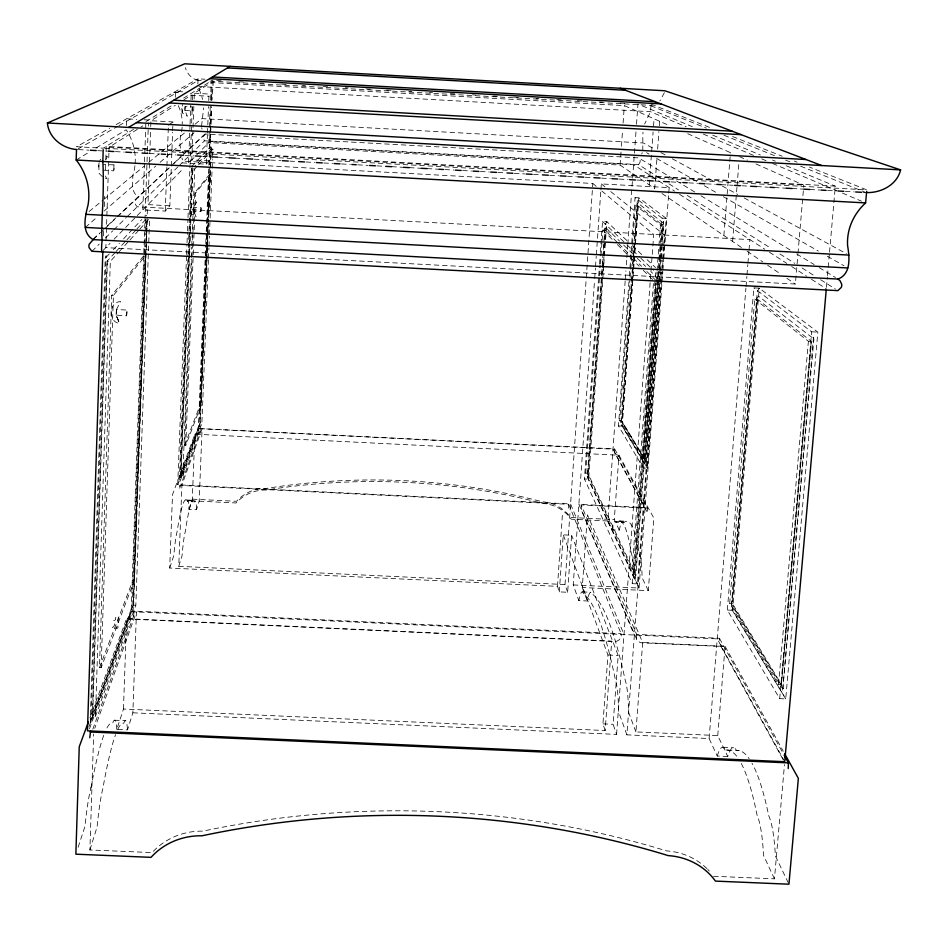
<?xml version="1.0" encoding="UTF-8"?>
<svg xmlns="http://www.w3.org/2000/svg" width="948" height="948" viewBox="0 0 948 948"><rect width="100%" height="100%" fill="white"/><g stroke="black" fill="none" stroke-linecap="round" stroke-linejoin="round"><path stroke-width="0.71" stroke-dasharray="4.74 3.56" d="M210.456 137.496L210.444 134.355A10.001 0.628 -87.5 0 0 210.503 133.881M103.356 235.969L103.545 230.091M104.292 206.581L104.624 196.295M105.477 169.846L105.761 161.03M105.809 159.56L106.223 146.336L835.33 186.152L829.536 252.156M108.902 153.138L105.844 247.629L795.36 284.044L797.849 254.965M108.949 151.656L109.091 147.224L139.712 127.826M706.935 868.593A64.381 60.482 -14.9 0 0 666.539 850.901A836.337 744.998 -5.1 0 0 202.872 831.147A65.068 61.336 2.3 0 0 152.166 852.584L89.894 849.965L93.662 734.048M145.518 256.635L133.182 605.144L92.323 716.344L92.596 717.636L107.444 260.309L107.088 261.186L92.323 716.344L95.452 716.475L110.335 261.364L118.192 252.761M101.128 667.7L113.428 295.444L145.234 255.806L133.692 582.191L101.128 667.7L99.469 667.629L111.71 295.361L143.74 255.723M126.333 125.657L126.558 118.796L136.796 119.365M123.465 709.021L126.617 618.677L611.709 641.132L605.156 730.541L123.465 709.021L116.782 729.427L127.506 729.901L132.862 712.813L136.453 611.934L94.753 728.337M144.463 163.269L142.828 209.887L165.26 211.084L169.858 205.811L171.28 167.547M144.511 161.824L145.838 123.951L140.944 127.056M88.993 726.678L131.18 611.685L147.355 152.533M147.414 151.052L148.398 122.967M147.296 219.912L133.621 605.962L92.252 718.999L90.285 720.267L105.204 258.271L106.176 255.699L91.02 724.059L90.285 720.267L132.033 606.91L144.404 256.576M144.452 255.095L144.819 244.75M144.866 243.269L145.234 232.924M145.281 231.442L145.708 219.616M145.565 255.166L145.933 244.833M145.98 243.352L146.822 219.723M149.429 163.412L147.971 204.638L169.858 205.811M149.488 161.942L150.685 128.075M150.732 126.605L150.945 120.716L175.321 105.275M95.452 716.475L135.837 605.262L149.559 219.865M165.26 211.084L166.86 167.405M166.919 165.959L168.365 126.641M171.339 166.078L172.595 132.234M172.643 130.765L172.974 121.937L150.945 120.716M175.297 97.229L175.51 91.435L184.173 91.909M559.308 591.872L563.242 534.85L571.62 535.253L567.651 592.275L559.308 591.872L557.483 586.35L169.704 568.042L172.512 494.655L194.885 434.184L618.973 455.23L653.824 518.011L648.302 590.64L582.285 587.523L587.428 514.788L642.685 642.566L635.907 731.915L717.743 735.577L727.768 756.504A57.461 10.286 -89 0 1 736.501 750.532A271.649 48.052 90 0 1 749.157 758.649M190.027 124.792L188.545 163.222L210.207 141.11L210.42 138.159M190.062 123.939L190.785 105.038M190.986 99.67L191.235 93.402M186.531 256.031L177.714 484.807L570.589 503.945L623.997 634.556M186.59 254.55L186.993 244.217M187.04 242.735L187.443 232.414M187.503 230.933L187.953 219.13M188.012 217.649L190.003 165.983M190.062 164.514L192.266 107.112M192.551 99.753L192.835 92.394M191.401 168.341L179.421 478.242L179.978 480.612L192.183 165.059M193.842 106.271L191.769 159.928L209.117 160.876L211.262 107.243M194.127 99.03L194.34 93.224L211.191 82.559L624.329 105.619L669.027 125.432M189.233 255.948L180.914 476.619L192.871 168.27L190.714 217.578M189.292 254.467L189.683 244.146M189.742 242.664L190.145 232.343M190.204 230.862L190.655 219.059M567.651 592.275L564.996 584.549L178.757 566.3L181.921 485.021L202.078 428.745L199.163 501.184L196.497 509.68L188.96 509.325A40.065 2.607 -86.8 0 0 187.254 501.48L194.897 501.859A40.053 2.465 -86.8 0 1 196.497 509.68M197.859 83.922L198.061 78.826L204.969 79.217M208.453 259.728L201.877 423.389L200.004 423.306L180.713 475.801L182.81 475.908L191.247 259.005M191.306 257.536L191.709 247.203M191.757 245.733L192.681 222.128M192.74 220.647L194.743 169.005L197.611 165.864M208.453 223.337L201.166 405.009L185.796 445.37L184.682 445.311L194.518 192.918L209.378 174.527L210.409 174.586L208.513 221.856M185.796 445.37L195.655 192.977L210.409 174.586M201.533 126.226L203.038 113.322A26.141 17.005 88.9 0 0 203.476 107.835M188.96 509.325L192.302 499.158L194.885 434.184M182.028 162.866L206.237 164.182L207.411 134.64M207.47 133.158L208.524 106.567M208.761 100.666L208.939 96.234L211.783 94.196L211.499 101.448M210.255 105.963L208.797 142.555L620.087 165.082L654.701 188.569L656.869 159.323M210.492 100.109L211.191 82.559M207.043 247.831L199.874 426.861L179.61 482.473L177.714 484.807L198.357 428.555L205.218 256.908M205.278 255.439L205.692 245.07M205.752 243.6L206.166 233.244M206.226 231.762L208.821 166.658M208.88 165.177L210.231 131.298M210.29 129.84L210.468 125.468M210.527 124.01L211.226 106.52M211.463 100.689L212.269 80.296L183.687 98.094M211.12 124.212L211.321 119.152A36.498 2.252 -87.5 0 1 211.677 108.285M206.854 260.25L200.289 423.957L180.701 477.46L179.421 478.242L199.127 424.728L210.243 146.94L211.345 148.161L208.394 221.903M184.682 445.311L200.147 404.962L205.941 260.202M206 258.721L206.415 248.388M206.474 246.907L207.422 223.278M207.482 221.796L209.378 174.527M213.217 80.947L212.956 87.311A36.498 2.252 -87.5 0 0 212.079 100.026M207.126 246.421L207.505 236.028M207.6 234.606L210.207 169.656M210.231 168.199L211.203 144.049L209.828 141.501L633.584 164.715L674.573 191.117M206.913 258.768L208.335 223.373M208.513 258.247L208.927 247.926M208.987 246.456L209.401 236.135M209.461 234.654L212.079 169.787M212.139 168.306L212.494 159.465M212.553 157.984L212.909 149.144L211.001 149.037L194.541 166.801M657.628 276.413L658.102 278.57L635.859 575.495L635.03 578.375L662.071 218.135L635.065 197.611L629.282 277.148M557.483 586.35L562.484 513.579M564.996 584.549L586.16 279.47M586.267 277.989L592.82 183.474L183.711 161.207A4.622 4.539 43.5 0 1 181.992 157.889M635.907 731.915L628.571 712.173A52.211 6.826 -88.3 0 0 625.313 680.64A941.044 96.388 -89.9 0 0 591.931 593.638A45.468 5.261 -87.8 0 0 587.286 600.985L578.837 600.594L573.232 584.94L594.586 279.909M594.692 278.439L595.415 268.094M595.522 266.625L596.245 256.28M596.351 254.811L600.795 191.318M600.902 189.837L601.316 183.936L669.158 187.633L668.719 193.522M632.363 583.66L655.613 272.349L660.851 272.621L637.483 583.909L632.363 583.66L584.442 478.989L598.615 277.337M598.721 275.868L599.444 265.57M599.551 264.089L600.274 253.791M600.368 252.322L602.549 221.405L606.85 221.642L628.026 241.633M603.829 264.326L606.85 221.642L605.12 224.415L587.286 477.152L635.622 581.515L637.483 583.909L585.734 473.099L599.527 277.219M599.622 275.75L600.357 265.44M600.451 263.971L602.016 241.87M602.11 240.401L602.845 230.091L605.002 230.21L617.551 242.593M587.404 473.893L634.354 574.358L635.859 575.495L587.855 473.206L601.672 277.337M601.779 275.856L602.501 265.547M602.608 264.077L605.002 230.21M603.082 269.042L588.08 474.794M603.189 267.573L603.912 257.287M604.018 255.818L605.985 227.876L604.67 229.143M603.722 265.796L588.649 479.19L584.442 478.989M620.087 165.082L621.011 152.024M621.426 146.229L622.563 130.279M623.085 123.027L624.329 105.619M611.887 529.742A39.757 5.001 -87.7 0 1 616.319 522.253L623.843 522.621A39.757 5.131 -87.7 0 0 619.305 530.098L611.887 529.742L607.798 520.973L625.159 281.153M625.265 279.672L625.905 270.832M626.332 264.942L626.758 259.041M626.865 257.572L627.718 245.781M627.825 244.3L634.319 154.607M634.425 153.173L636.096 130.066M636.511 124.295L637.968 104.079L692.289 126.665M635.065 197.611L638.857 197.812L666.231 218.36L647.448 468.229L643.36 468.028L618.475 425.925L629.176 278.629M660.898 247.144L645.007 459.247L642.969 459.152L619.743 420.533L630.041 278.949M630.147 277.48L635.409 205.206L637.305 205.313L662.557 225.055L661.017 245.674M634.212 242.747L621.035 424.254L647.448 468.229L622.196 426.114L638.857 197.812L637.352 200.241L634.354 241.503M619.305 530.098L614.28 519.599L618.973 455.23M658.884 271.555L644.77 460.017L645.007 459.247L621.615 420.628L637.305 205.313M660.792 259.681L645.47 463.963L646.133 461.735L622.196 422.156L632.375 282.599M632.482 281.129L633.228 270.855M633.335 269.386L635.053 245.876M635.16 244.406L638.158 203.275L637.009 204.389M642.803 150.531L642.827 137.638A25.916 15.595 -83 0 1 643.017 132.175M605.156 730.541L602.94 723.857L607.976 655.009L563.242 534.85M651.003 105.406L650.541 111.71L644.616 124.046M649.202 184.836L653.089 132.009M653.528 126.143L654.061 118.796M132.862 712.813L616.579 734.404L613.107 724.308L618.191 655.483L571.62 535.253M657.628 149.085L658.919 131.535M659.358 125.681L659.678 121.297M616.579 734.404L653.729 234.464L601.838 191.022M653.433 283.571L631.913 572.165L634.461 572.284L656.04 283.713M655.862 282.966L634.165 573.279L634.461 572.284M642.969 459.152L656.075 283.855M656.194 282.386L656.964 272.076M657.071 270.607L658.836 247.037M658.943 245.556L660.483 224.937L635.409 205.206M658.99 270.085L659.772 259.776M659.879 258.306L662.415 224.439L662.557 225.055L660.483 224.937M660.898 258.212L663.659 221.465L662.368 245.331M659.5 283.606L646.133 461.735L621.201 421.268M659.607 282.125L660.389 271.827M660.495 270.358L661.266 260.048M661.372 258.579L662.261 246.8M727.768 756.504L717.269 756.042L709.104 738.528L626.877 734.854L660.768 283.736M660.875 282.267L661.657 271.934M661.763 270.453L662.534 260.119M662.652 258.65L663.541 246.836M663.647 245.366L664.43 235.033L609.339 190.441M573.232 584.94L639.035 588.044L661.953 283.464M662.06 281.983L662.83 271.673M662.948 270.192L663.719 259.871M663.837 258.401L668.601 195.004M723.857 235.519L729.652 162.831M729.759 161.373L730.458 152.652M732.603 241.456L736.952 187.337M737.07 185.879L738.942 162.475M709.104 738.528L745.91 288.228M746.029 286.758L746.87 276.449M746.988 274.967L747.83 264.658M747.948 263.189L748.92 251.398M749.039 249.928L749.88 239.607L137.259 206.794A5.842 5.724 37.8 0 1 138.23 197.148A14.386 14.102 39.6 0 1 132.495 186.341L132.862 175.463A53.787 52.484 42.1 0 0 135.007 165.189M727.329 610.062L753.85 287.884L759.265 288.168L817.84 332.132L785.726 698.913L779.694 698.64L727.329 610.062L732.614 610.311L785.726 698.913L731.157 608.426L757.262 291.771L759.265 288.168L732.614 610.311M717.743 735.577L725.09 646.382L642.685 642.566M757.488 299.248L732.342 603.426L781.579 684.705L778.569 684.575L729.687 603.307L754.774 299.106L757.488 299.248L811.476 341.458L781.27 685.925L811.346 340.605L811.476 341.458L808.395 341.292L754.774 299.106M797.967 253.507L803.809 185.156L755.52 163.755M778.569 684.575L808.395 341.292M779.694 698.64L811.63 331.812L753.85 287.884M713.524 876.26L774.445 878.832L784.482 764.633M826.443 287.363L827.343 277.1M827.474 275.631L829.405 253.626M102.325 176.684L98.924 173.129L98.959 164.063M98.616 167.038L99.125 162.606M184.896 110.406L192.124 110.952L192.337 106.923L185.038 106.686L184.848 110.229L187.313 116.225L182.206 112.848L182.443 104.47M618.203 455.277L616.164 454.637L614.778 452.978L647.733 513.01L647.425 508.152L581.148 504.917L636.641 634.413L719.425 638.265L719.224 642.922M200.218 428.65L614.624 448.878L614.517 452.243M636.641 634.413L636.487 639.082M192.29 106.875L192.124 110.952M581.148 504.917L581.468 509.787L637.352 640.907L640.599 642.72L723.099 646.536L719.556 643.893L783.167 759.786M78.127 847.251L84.953 826.455A63.409 6.138 -85.9 0 1 90.878 788.25L91.435 786.378M568.279 508.164L568.705 504.312L179.646 485.376L179.302 489.251L200.052 431.672L200.348 428.283M89.894 849.965L97.087 826.976A63.398 5.818 -85.9 0 1 102.811 788.772A287.777 24.304 -85.7 0 1 115.609 734.522M178.757 566.3L182.028 555.872A42.423 2.761 -86.7 0 1 185.18 532.112A184.623 11.447 -86.6 0 1 194.897 501.859M664.406 92.643L659.891 100.915M133.704 615.785L134.083 611.081L621.094 633.691C622.244 637.791 618.594 641.855 614.434 641.512L128.845 619.044L131.772 618.167L133.704 615.785L92.75 729.415M169.704 568.042L173.828 555.481A42.435 2.915 -86.7 0 1 177.086 531.721A184.647 12.075 -86.6 0 1 187.254 501.48M133.81 611.804L134.083 611.081M182.81 475.908L201.877 423.389M89.942 717.826L126.617 618.677M642.294 152.652L641.725 154.014M99.469 667.629L132.246 582.131L133.692 582.191M200.858 211.665L201.071 207.659L193.878 207.375L193.641 211.025L196.07 216.879L190.998 213.608L190.667 209.093L191.449 204.602L196.674 201.936L193.878 207.375L193.724 211.167L200.858 211.665L201.071 207.659M116.45 309.546L120.515 301.618C108.83 301.701 107.871 322.119 119.448 323.375L116.142 315.103L126.617 315.814L127.127 310.067L116.45 309.546L116.059 314.949L119.211 322.628L116.059 314.949M105.844 159.501L107.468 156.396L104.6 157.095M200.052 431.672L198.642 433.497L195.703 434.314M184.943 110.442L185.144 106.638M89.468 728.846L133.218 609.588L147.319 211.712L147.047 209.496L145.435 207.233M103.178 170.119L113.76 170.853L114.293 167.606L113.973 164.881L103.368 164.478M113.973 164.881L113.76 170.853M694.789 192.017L638.62 157.878L205.195 134.071L203.239 136.441A2.915 1.92 88.3 0 0 203.204 138.444L204.507 140.802L638.514 164.585L662.842 179.966M206.237 164.182L209.117 160.876M119.175 251.694L128.987 240.946M129.971 239.88L138.811 230.21M139.794 229.132L149.606 218.396M198.57 164.822L212.909 149.144M115.04 252.595L107.088 261.186L110.335 261.364M116.035 251.528L125.989 240.792M126.985 239.714L135.931 230.056M136.927 228.978L146.869 218.241M109.269 253.969L105.204 258.271L105.963 258.413M113.333 249.656L119.436 243.198M123.501 238.884L141.797 219.498M191.449 166.86L210.243 146.94M102.882 250.663L110.051 243.34M114.021 239.287L183.474 168.4M91.92 251.279L99.196 244.134M105.441 238.007L112.717 230.862M113.76 229.843L126.238 217.602M127.281 216.582L177.809 167.002M178.864 165.959L204.507 140.802M99.741 160.354L100.796 159.335M638.514 164.585L639.959 162.392A2.891 1.766 -82.5 0 0 640.137 160.413L638.62 157.878L639.153 157.427M93.224 239.133L99.659 233.078M107.16 226.015L115.739 217.945M116.817 216.938L169.514 167.381M173.757 163.388L181.163 156.42M183.284 154.429L204.176 134.77M93.153 239.619L99.504 233.623M100.571 232.627L103.747 229.629M104.813 228.634L116.462 217.649M117.528 216.654L170.522 166.73M171.6 165.71L181.281 156.586M183.865 153.931A4.622 4.539 43.5 0 1 184.516 153.552L205.195 134.071M85.308 227.425L97.526 216.784M104.185 210.989L155.697 166.137M160.117 162.286L193.996 132.791M89.124 211.511L102.787 200.253M103.925 199.317L144.167 166.149M148.694 162.416L184.86 132.613M195.039 124.224L201.829 118.618L643.36 142.994L654.677 149.168M168.412 125.195L172.974 121.937M183.853 99.872L191.164 95.238L208.939 96.234M133.514 129.343L103.249 148.184L76.587 146.727L109.695 128.217M145.921 121.617L172.382 105.133M76.184 160.022L89.835 151.763M96.044 148.007L126.191 129.769A53.787 52.484 42.1 0 1 135.126 163.874M78.281 148.8L117.659 126.368M118.927 125.646L198.239 80.462L201.201 80.627M116.071 124.662L198.061 78.826M126.617 315.814L127.032 309.889M116.142 315.103L116.545 309.522M210.065 81.113L652.414 105.429M663.529 223.29L638.158 203.275M657.485 278.617L658.102 278.57L650.802 271.472M813.171 338.993L813.917 338.946L782.598 691.199L813.491 337.121L813.917 338.946L758.59 296.238L757.002 297.885L731.714 604.658L781.768 687.632L783.392 688.627L732.425 605.262M132.033 606.91L132.637 606.886M602.94 723.857L613.107 724.308M114.507 720.207L125.373 720.681M722.945 747.261L733.574 747.735M717.269 756.042A57.473 10.013 -89 0 1 725.777 750.046L739.298 750.674M582.285 591.884L590.841 592.287M729.687 603.307L732.342 603.426M133.182 605.144L135.837 605.262M131.18 611.685L717.257 638.881L784.743 761.706M607.976 655.009L618.191 655.483M192.302 499.158L236.573 501.302A38.643 37.541 5.1 0 1 266.708 488.374A626.355 582.605 -4.4 0 1 542.386 501.8A38.394 37.245 -16 0 1 570.589 517.49L614.28 519.599M185.915 499.952L193.641 500.319M619.103 520.926L626.699 521.305M187.87 500.651L195.478 501.03M199.163 501.184L236.171 502.973A38.773 37.659 5.1 0 1 266.4 490.009A628.311 584.252 -4.4 0 1 542.979 503.471A38.524 37.363 -16 0 1 571.277 519.196L607.798 520.973M615.264 521.353L622.765 521.72M619.743 420.533L621.615 420.628M200.147 404.962L201.166 405.009M618.475 425.925L622.196 426.114M198.357 428.555L613 449.162L645.09 507.571L578.873 504.348L634.366 635.042M585.734 473.099L587.855 473.206M111.71 295.361L113.428 295.444M811.63 331.812L817.84 332.132M194.518 192.918L195.655 192.977M662.071 218.135L666.231 218.36M194.34 93.224L211.783 94.196M173.733 92.418L181.021 92.833M144.12 119.768L148.504 120.005M109.091 147.224L803.809 185.156M104.73 148.267L866.792 189.861L809.391 167.049M78.494 149.594L88.828 150.163M97.703 150.649L106.567 151.135M115.431 151.609L124.295 152.095M133.158 152.581L140.541 152.983M149.417 153.469L159.75 154.026M167.144 154.429L176.008 154.915M184.872 155.401L193.736 155.887M202.599 156.373L211.463 156.847M217.376 157.167L229.191 157.818M235.104 158.138L246.93 158.778M254.313 159.181L263.177 159.667M270.571 160.07L280.904 160.639M289.78 161.124L297.162 161.527M306.026 162.001L314.89 162.487M323.754 162.973L332.618 163.459M341.481 163.945L350.357 164.419M357.74 164.822L368.085 165.39M376.949 165.876L385.812 166.362M391.725 166.682L403.54 167.322M409.453 167.642L421.268 168.294M427.181 168.614L439.007 169.254M444.908 169.573L453.772 170.059M462.648 170.545L471.512 171.031M480.375 171.517L489.239 171.991M498.103 172.477L505.485 172.88M514.361 173.366L524.694 173.934M533.558 174.408L540.952 174.811M549.816 175.297L558.68 175.783M567.544 176.269L576.408 176.755M585.271 177.229L594.135 177.714M601.53 178.117L610.394 178.603M619.257 179.089L628.121 179.575M636.985 180.049L645.849 180.535M654.724 181.021L662.107 181.423M670.971 181.909L681.316 182.466M688.698 182.869L697.562 183.355M706.426 183.841L715.302 184.327M721.203 184.647L733.029 185.287M741.893 185.772L750.757 186.258M756.67 186.578L768.484 187.218M774.398 187.55L786.212 188.19M792.125 188.51L803.951 189.162M809.853 189.482L821.679 190.121M827.592 190.441L836.456 190.927M845.32 191.413L854.184 191.899M863.047 192.385L865.998 192.539M192.598 168.886L194.743 169.005M216.713 80.544L221.145 80.793M238.884 81.777L243.316 82.026M259.574 82.938L264.006 83.187M281.746 84.171L286.178 84.419M302.436 85.332L305.398 85.498M323.138 86.493L327.57 86.73M345.309 87.726L348.26 87.891M365.999 88.887L370.431 89.136M386.689 90.036L391.121 90.285M408.861 91.281L411.823 91.446M429.562 92.43L432.513 92.596M450.253 93.591L454.685 93.84M472.424 94.836L475.375 94.99M493.114 95.985L497.546 96.234M513.816 97.146L518.248 97.395M535.987 98.379L538.938 98.545M556.677 99.54L561.109 99.789M577.368 100.689L581.799 100.938M599.539 101.934L602.501 102.1M620.241 103.095L624.673 103.344M199.139 86.541L650.541 111.71L686.257 126.854M145.862 215.184L146.75 215.48M198.239 80.462C191.97 79.075 187.029 73.778 185.405 67.663M105.275 178.177L106.709 178.591L105.453 176.02M651.086 104.15L710.822 127.885M732.603 136.536L782.183 156.23M794.365 161.077L797.09 162.167M650.755 105.738L706.296 128.134M723.964 135.256L776.625 156.503M785.584 160.117L791.047 162.309M800.586 166.161L864.635 191.994M712.718 135.161L760.355 154.974M772.62 160.07L775.346 161.207M786.248 165.746L835.33 186.152M703.321 134.095L753.542 155.389M761.694 158.849L767.122 161.148M772.549 163.447L837.001 190.785M842.452 193.096L861.531 201.189M687.727 133.715L733.017 153.789M739.416 156.621L747.462 160.188M660.969 152.592L666.006 155.342M672.298 158.778L715.704 182.431M722.163 185.962L737.686 194.423M744.156 197.942L846.386 253.685M646.572 152.687L649.084 154.121M656.609 158.434L697.953 182.111M704.293 185.749L716.972 193.013M723.312 196.651L818.361 251.09M827.32 256.233L843.969 265.76M701.022 195.798L790.383 250.118M796.64 253.922L814.19 264.587M819.202 267.632L835.484 277.527M668.921 183.805L678.507 189.873M687.217 195.383L771.293 248.518M779.92 253.969L794.72 263.331M802.126 268.011L814.462 275.809M820.624 279.707L835.425 289.057M679.538 194.316L764.669 249.134M769.409 252.18L786.864 263.425M791.675 266.53L806.582 276.129M811.464 279.269L826.312 288.832M661.977 193.511L742.248 248.009M747.083 251.279L762.773 261.932M767.596 265.203L779.671 273.403M786.911 278.309L795.36 284.044M601.316 183.936L608.201 189.505M592.82 183.474L596.197 186.306M632.257 245.639L641.784 254.633M647.081 259.634L655.554 267.62M602.549 221.405L625.893 243.826M626.96 244.845L639.699 257.062M640.753 258.081L653.492 270.31M605.985 227.876L619.542 241.065M623.713 245.117L636.215 257.287M637.257 258.294L645.6 266.4M618.594 243.624L632.197 257.038M633.24 258.069L641.618 266.317M646.844 271.483L656.265 280.762M602.845 230.091L613.214 240.401M617.361 244.537L629.804 256.908M630.847 257.939L639.142 266.187M643.289 270.31L653.658 280.632M725.09 646.382L783.273 751.195M614.624 448.878L647.425 508.152M719.425 638.265L783.415 753.897M648.302 590.64L642.104 577.688A42.079 5.735 -87.8 0 0 639.284 553.845A183.177 23.819 -88.2 0 0 623.843 522.621M788.321 882.908L775.357 855.854A62.663 12.004 -89.5 0 0 768.71 815.707A271.649 48.052 90 0 0 751.942 763.104M639.035 588.044L634.034 577.308A42.091 5.581 -87.8 0 0 631.321 553.466A183.201 23.202 -88.1 0 0 616.319 522.253M774.445 878.832L763.507 855.357A62.675 11.696 -89.5 0 0 757.085 815.197A271.697 46.819 -89.9 0 0 740.803 762.607M199.104 88.911L202.718 99.504M568.705 504.312L621.094 633.691M582.285 587.523L587.286 600.985M626.877 734.854L618.594 711.723A52.223 6.612 -88.2 0 0 615.489 680.19A941.174 93.248 -89.8 0 0 583.352 593.223A45.48 5.096 -87.8 0 0 578.837 600.594M202.031 129.141L201.687 127.696M181.862 108.333L182.135 112.433M116.782 729.427A58.101 5.25 -86.1 0 0 112.812 722.814A287.848 25.655 -85.6 0 0 106.449 728.917M90.878 788.25A287.848 25.655 -85.6 0 1 103.782 735.233M117.718 729.427A287.777 24.304 -85.7 0 1 123.761 723.3A58.089 4.977 -86.2 0 1 127.506 729.901M725.777 750.046A271.697 46.819 -89.9 0 1 736.738 756.291M707.741 869.387A64.381 60.482 -14.9 0 1 709.282 871.034M178.283 105.655A42.47 41.617 46.6 0 1 182.289 124.022M182.146 127.151A42.47 41.617 46.6 0 1 180.333 136.346L180.002 144.973A11.376 11.186 45.4 0 0 184.516 153.552M210.942 128.205A10.001 0.628 -87.5 0 1 210.812 130.314M118.251 617.847L117.896 628.18L112.006 627.908A5.285 5.06 11.1 0 0 113.736 620.478A1.813 1.73 11.1 0 0 115.3 617.717L118.251 617.847"/><path stroke-width="1.42" d="M866.662 191.306L865.607 202.919C857.312 210.527 851.138 220.529 848.697 231.561A45.374 39.378 87.7 0 0 847.583 245.603C849.491 256.908 851.34 274.091 837.996 279.056L93.153 239.619C80.912 232.627 85.296 215.978 88.069 204.922A46.073 36.913 -81.9 0 0 88.638 190.655C87.643 179.492 83.175 168.756 76.184 160.022L76.492 149.677M103.213 149.666L102.834 161.468A65.886 7.43 -87.6 0 1 102.218 215.208L101.792 228.302A17.076 1.86 -87.5 0 0 102.23 240.093A6.944 0.758 -87.4 0 0 101.768 251.789M102.834 252.132L87.465 730.837L784.743 761.706L826.182 290.301M77.013 149.523C62.71 148.694 48.668 137.804 47.4 122.979L184.777 63.8L664.809 90.759L900.6 169.882C897.069 185.014 880.621 193.262 865.998 192.539M89.752 737.734L90.617 730.967M784.126 755.189L788.392 762.891L788.226 768.567M88.413 721.949L79.241 746.74L75.864 854.184L151.028 857.348A65.424 61.644 2.2 0 1 202.007 835.792A840.675 748.316 -5.1 0 1 668.21 855.617A64.737 60.791 -14.9 0 1 715.456 881.107L788.937 884.2L798.358 778.367L784.719 753.779M93.153 239.619L89.183 244.276A5.001 3.934 -80.1 0 0 89.136 247.701L91.92 251.279L837.89 290.621L841.279 287.422A4.941 4.207 85.2 0 0 841.658 284.056L840.023 280.786L837.996 279.056M128.49 127.435L230.127 66.348M90.238 731.998L788.392 762.891M85.711 214.331L848.958 255.083M85.308 227.425L847.808 267.964M173.78 100.215L732.164 131.203M169.23 102.953L741.182 134.663M136.453 122.659L806.001 159.525M47.4 122.979L900.6 169.882M90.309 150.246L96.222 150.566M108.036 151.206L113.95 151.538M125.776 152.178L131.677 152.498M142.022 153.066L147.935 153.386M161.231 154.109L165.663 154.358M177.489 154.998L183.391 155.318M195.217 155.97L201.118 156.29M212.945 156.93L217.376 157.167M229.191 157.818L235.104 158.138M246.93 158.778L252.832 159.11M264.658 159.75L269.09 159.987M282.386 160.722L288.299 161.042M298.644 161.598L304.545 161.93M316.371 162.57L322.284 162.89M334.099 163.542L340.012 163.862M351.827 164.502L356.258 164.751M369.554 165.473L375.467 165.793M385.812 166.362L391.725 166.682M403.54 167.322L409.453 167.642M421.268 168.294L427.181 168.614M439.007 169.254L443.439 169.502M455.253 170.142L461.166 170.462M472.981 171.114L478.894 171.434M490.72 172.074L496.622 172.394M506.967 172.963L512.88 173.283M526.176 174.005L532.089 174.337M542.434 174.894L548.335 175.214M560.161 175.866L566.063 176.186M577.889 176.826L583.802 177.157M594.135 177.714L600.048 178.034M611.875 178.686L617.776 179.006M629.602 179.646L635.515 179.978M647.33 180.618L653.243 180.938M663.588 181.506L669.489 181.826M682.785 182.549L687.229 182.786M699.043 183.438L704.957 183.758M716.771 184.398L721.203 184.647M734.499 185.37L740.412 185.689M750.757 186.258L756.67 186.578M769.966 187.301L774.398 187.55M786.212 188.19L792.125 188.51M803.951 189.162L809.853 189.482M821.679 190.121L826.111 190.37M837.925 191.01L843.839 191.33M855.665 191.982L861.566 192.302M76.184 160.022L865.607 202.919M227.484 67.936L625.419 90.273M212.482 76.966L655.317 101.732M209.638 78.672L660.969 103.901M620.158 88.247L821.703 165.544"/></g></svg>
